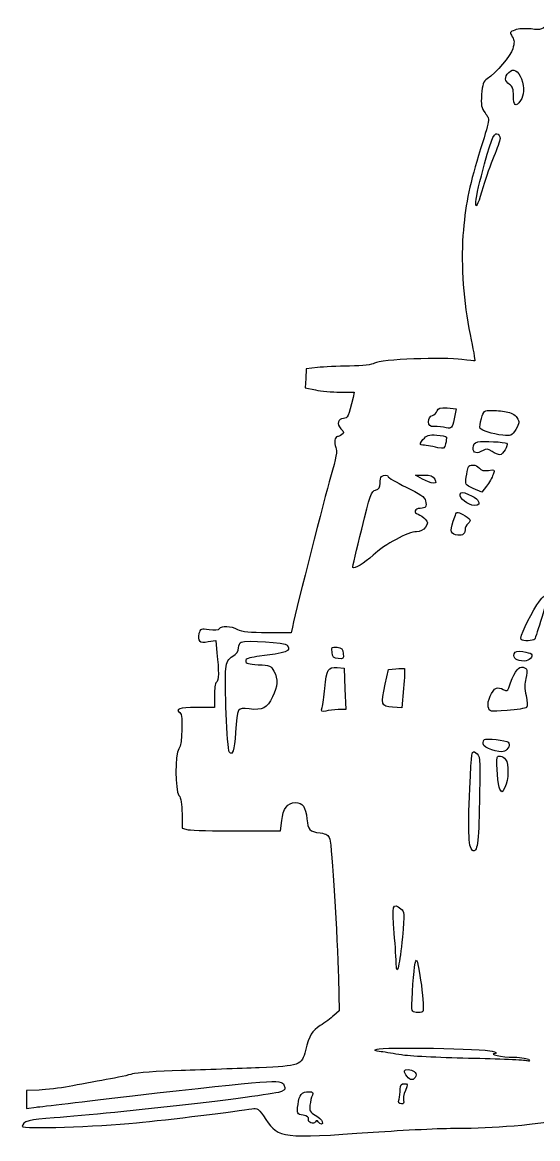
# Model space of a CAD drawing. Extents: x 0 to 1280, y 0 to 707.
# Drawn here: x 0 to 255, y 4 to 556 of the extents above; entities that cross this region are included whole.
import ezdxf

# ---------------------------------------------------------------- set-up
doc = ezdxf.new("R2010")
doc.units = 0
doc.layers.get('0').update_dxf_attribs({"linetype": 'CONTINUOUS'})

msp = doc.modelspace()

# ---------------------------------------------------------------- linework, layer by layer
at = {"color": 7}
for points in [[(246.9, 527.9)], [(236.4, 498.5)], [(239.3, 363.3)], [(209.8, 350.7)], [(239.6, 347.7)], [(226.1, 335.4)], [(181, 331.2)], [(204, 330)], [(225.2, 319.7)], [(221.4, 310.1)], [(131.1, 247.8)], [(158.8, 243.7)], [(251.7, 243.6)], [(249.5, 236)], [(188.6, 226.5)], [(240.4, 199.9)], [(239.1, 191.4)], [(226.2, 174.9)], [(187.3, 117.5)], [(197.4, 79.8)], [(232.5, 47.1)], [(193.9, 37.1)], [(143.5, 25.3)], [(189.5, 27.6)]]:
    msp.add_lwpolyline(points, close=True, dxfattribs=at)
for points in [[(146, 385.2), (140.5, 384.5), (140.2, 379.8), (139.9, 375.2), (145, 374.1)], [(157.2, 373), (164.2, 373), (163.6, 370.3)], [(210.2, 365.2), (214.6, 364.8), (213.6, 359.8), (213.6, 359.8)], [(198, 330), (194.5, 331.9), (198.7, 332)], [(229.6, 326.5), (227.3, 323.6), (223.1, 325.4)], [(133.6, 256.8), (133, 254), (121.2, 254)], [(91.9, 249.6), (95.7, 250.2), (96.3, 244)], [(155.7, 236.8), (159.2, 236.5), (159.6, 226.3), (159.6, 226.3)], [(179.5, 228.5), (181.1, 235.9), (184.8, 236.2)], [(188.6, 226.5), (187.7, 216.9), (183.1, 217.2)], [(95, 222.9), (95, 217), (86, 217)], [(159.6, 226.3), (160, 216), (156.3, 216)], [(79, 164.4), (79, 157.3), (82.1, 156.6)], [(106.5, 156), (127.7, 156), (128.3, 161.1)], [(156.4, 83.3), (156.7, 67.1), (154.1, 64.7)], [(8.4, 27.8), (2, 27.6), (2, 23.2), (2, 18.8), (6.8, 19.4)]]:
    msp.add_lwpolyline(points, dxfattribs=at)
for points in [[(243.7, 552.1), (241.1, 551.1), (241, 550.9), (242.4, 548.8)], [(251.7, 552.6), (248.8, 552.9), (245.3, 552.7), (243.7, 552.1)], [(260.6, 555.9), (257.1, 552.1), (256.9, 552), (251.7, 552.6)], [(242.4, 548.8), (243.5, 546.9), (243.5, 545.8), (242.6, 542.8)], [(242.6, 542.8), (241.5, 539.3), (234.6, 531.2), (229.9, 527.9)], [(241, 525.2), (238.6, 526.7), (238.5, 528.7), (240.6, 531.1)], [(240.6, 531.1), (242.8, 533.5), (245.4, 532.1), (246.9, 527.9)], [(229.9, 527.9), (228.1, 526.7), (227.6, 525.2), (227.2, 520.2)], [(243, 519.5), (243, 522.9), (242.5, 524.3), (241, 525.2)], [(246.9, 527.9), (248.4, 523.5), (248.3, 519.8), (246.4, 517.2)], [(227.2, 520.2), (226.8, 515.1), (227.1, 513.6), (228.9, 511.1)], [(246.4, 517.2), (244.1, 513.8), (243, 514.5), (243, 519.5)], [(228.9, 511.1), (231.4, 507.7), (231.6, 509.3), (225.7, 490)], [(227.1, 480), (231.7, 497.6), (233.1, 501.1), (234.8, 500.8)], [(236.4, 498.5), (236.3, 497.4), (234.9, 493.4), (233.3, 489.5)], [(234.8, 500.8), (235.8, 500.6), (236.4, 499.6), (236.4, 498.5)], [(225.7, 490), (220.9, 474.3), (219, 464.7), (218, 450.5)], [(233.3, 489.5), (231.6, 485.7), (229.3, 478.9), (228, 474.5)], [(228, 474.5), (223.6, 459.3), (222.9, 463.8), (227.1, 480)], [(218, 450.5), (217, 435.1), (218.2, 417.6), (221.5, 401.5)], [(221.5, 401.5), (223, 394.5), (224, 388.7), (223.8, 388.5)], [(174.3, 387.4), (172.8, 386.5), (168.7, 386), (161.8, 385.9)], [(217.5, 389.1), (208.8, 390.4), (177.1, 389.2), (174.3, 387.4)], [(223.8, 388.5), (223.6, 388.4), (220.8, 388.6), (217.5, 389.1)], [(161.8, 385.9), (156.1, 385.8), (149, 385.5), (146, 385.2)], [(145, 374.1), (147.8, 373.5), (153.3, 373), (157.2, 373)], [(163.6, 370.3), (161.3, 360.9), (160.9, 360), (158.9, 360)], [(205.2, 363.8), (205.6, 365.2), (206.6, 365.5), (210.2, 365.2)], [(158.9, 360), (156.1, 360), (155.4, 357.3), (157.6, 354.9)], [(201, 358.4), (201, 359.9), (201.7, 361.1), (202.9, 361.5)], [(202.9, 361.5), (203.9, 361.8), (205, 362.8), (205.2, 363.8)], [(213.6, 359.8), (212.6, 355), (212.5, 354.9), (209.7, 355.4)], [(226.5, 355.1), (226.2, 355.6), (226.4, 357.8), (227.1, 360)], [(227.1, 360), (228.2, 363.7), (228.6, 364), (231.9, 364)], [(231.9, 364), (233.9, 364), (237.2, 363.7), (239.3, 363.3)], [(239.3, 363.3), (241.7, 362.9), (243.7, 361.9), (244.7, 360.4)], [(244.7, 360.4), (246.1, 358.2), (246, 357.8), (244.1, 354.6)], [(157.6, 354.9), (159.2, 353.2), (159.2, 352.7), (158, 352)], [(203.9, 356), (201.5, 356), (201, 356.4), (201, 358.4)], [(209.7, 355.4), (208.1, 355.7), (205.5, 356), (203.9, 356)], [(237.7, 351.7), (232.4, 352.3), (227.2, 353.9), (226.5, 355.1)], [(244.1, 354.6), (242.1, 351.4), (241.7, 351.2), (237.7, 351.7)], [(155.9, 351), (154.5, 351), (154.1, 347.9), (155.1, 345.7)], [(158, 352), (157.2, 351.4), (156.2, 351), (155.9, 351)], [(197.3, 346.9), (196.5, 347), (196.9, 348), (198.2, 349.6)], [(198.2, 349.6), (200.1, 351.7), (201.1, 352.1), (205, 351.8)], [(205, 351.8), (207.5, 351.6), (209.6, 351.1), (209.8, 350.7)], [(209.8, 350.7), (209.9, 350.3), (209.7, 348.8), (209.4, 347.4)], [(223, 345.4), (223, 347.1), (223.7, 348), (225.3, 348.4)], [(225.3, 348.4), (227.8, 348.9), (238.9, 348.4), (239.6, 347.7)], [(155.1, 345.7), (155.9, 344), (155.3, 340.7), (152.5, 331)], [(205.6, 345.5), (202.2, 346.3), (199.2, 346.8), (197.3, 346.9)], [(209.4, 347.4), (208.8, 345.1), (208.4, 344.9), (205.6, 345.5)], [(227.9, 344.2), (224.9, 342.3), (223, 342.7), (223, 345.4)], [(232.4, 343.7), (230.3, 345), (229.4, 345.1), (227.9, 344.2)], [(236.3, 342), (235.5, 342), (233.8, 342.8), (232.4, 343.7)], [(239.6, 347.7), (240.5, 346.8), (237.7, 342), (236.3, 342)], [(220.5, 335.8), (221.1, 337.5), (224.5, 337.3), (226.1, 335.4)], [(177, 327.9), (177, 329.4), (177.3, 331), (177.7, 331.3)], [(177.7, 331.3), (178.6, 332.3), (181, 332.2), (181, 331.2)], [(198.7, 332), (201.9, 332), (203.2, 331.5), (204, 330)], [(219.6, 330.9), (219.9, 332.9), (220.3, 335.1), (220.5, 335.8)], [(226.1, 335.4), (227, 334.3), (228.4, 334), (230.6, 334.3)], [(232.9, 332.2), (232.4, 330.7), (230.9, 328.2), (229.6, 326.5)], [(230.6, 334.3), (233.7, 334.8), (233.8, 334.8), (232.9, 332.2)], [(152.5, 331), (149.6, 320.9), (136.1, 268), (133.6, 256.8)], [(174.8, 324.6), (176.4, 325.1), (177, 326), (177, 327.9)], [(181, 331.2), (181, 330.8), (185, 328.4), (189.9, 326)], [(189.9, 326), (196.8, 322.7), (199, 321.1), (199.5, 319.2)], [(203.3, 328), (202.3, 328.1), (199.9, 328.9), (198, 330)], [(204, 330), (204.9, 328.3), (204.8, 328), (203.3, 328)], [(223.1, 325.4), (219.1, 327.2), (219, 327.5), (219.6, 330.9)], [(167.9, 305.3), (172, 322), (172.7, 324.1), (174.8, 324.6)], [(223.6, 317), (220.6, 317), (215.9, 320.6), (216.6, 322.5)], [(216.6, 322.5), (217.1, 323.8), (217.7, 323.7), (220.8, 322.4)], [(220.8, 322.4), (222.8, 321.6), (224.8, 320.4), (225.2, 319.7)], [(196.8, 315.5), (194, 315.5), (193.3, 313.3), (195.8, 312.6)], [(199.5, 319.2), (200.2, 316.3), (199.6, 315.6), (196.8, 315.5)], [(225.2, 319.7), (226.5, 317.7), (226.1, 317), (223.6, 317)], [(195.8, 312.6), (196.9, 312.2), (198.5, 311.1), (199.3, 310.2)], [(199.3, 310.2), (200.8, 308.6), (200.8, 308.2), (199.4, 306.2)], [(214.3, 302.5), (211.6, 303.1), (211.5, 305), (213.9, 311.3)], [(213.9, 311.3), (214.9, 314), (215, 314), (217.9, 312.5)], [(217.9, 312.5), (219.5, 311.7), (221.1, 310.6), (221.4, 310.1)], [(221.4, 310.1), (221.7, 309.6), (221.3, 308.7), (220.5, 308)], [(163.5, 286.2), (163.3, 286.4), (165.3, 295), (167.9, 305.3)], [(195, 304), (191, 304), (179.3, 297.7), (173.5, 292.4)], [(199.4, 306.2), (198.5, 304.8), (196.8, 304), (195, 304)], [(219, 304.9), (219, 302.5), (217.4, 301.7), (214.3, 302.5)], [(220.5, 308), (219.7, 307.3), (219, 305.9), (219, 304.9)], [(173.5, 292.4), (169.1, 288.4), (164.2, 285.4), (163.5, 286.2)], [(254.6, 267.8), (259.8, 275.5), (260.6, 273.3), (257, 261.6)], [(246.7, 250.6), (245.9, 251.5), (250.5, 261.5), (254.6, 267.8)], [(257, 261.6), (255.4, 256.3), (253.8, 251.4), (253.5, 250.9)], [(92.4, 255.5), (88.4, 256.1), (88, 255.9), (87.4, 253.6)], [(97.4, 255.9), (97, 255.2), (95.2, 255), (92.4, 255.5)], [(106.6, 255.5), (103.3, 257.3), (98.4, 257.5), (97.4, 255.9)], [(121.2, 254), (112.8, 254), (108.7, 254.4), (106.6, 255.5)], [(87.4, 253.6), (86.5, 249.9), (87.6, 248.9), (91.9, 249.6)], [(107, 246.5), (107, 247.8), (107.6, 249.1), (108.3, 249.4)], [(108.3, 249.4), (110.7, 250.5), (130.3, 249.2), (131.1, 247.8)], [(253.5, 250.9), (252.8, 249.9), (247.7, 249.7), (246.7, 250.6)], [(96.3, 244), (97.3, 235.1), (97.2, 230.2), (96, 229.5)], [(104.1, 242.4), (106, 243.5), (107, 244.9), (107, 246.5)], [(131.1, 247.8), (133, 244.8), (131.4, 244.2), (116, 242.2)], [(153.2, 244.3), (152.9, 246.9), (153.1, 247.1), (155.7, 246.8)], [(156.3, 241.2), (154.1, 241.4), (153.4, 242.1), (153.2, 244.3)], [(155.7, 246.8), (157.9, 246.6), (158.6, 245.9), (158.8, 243.7)], [(158.8, 243.7), (159.1, 241.1), (158.9, 240.9), (156.3, 241.2)], [(248.3, 240), (244.5, 240), (242.6, 241.4), (243.4, 243.5)], [(243.4, 243.5), (243.9, 244.9), (244.8, 245.1), (247.6, 244.7)], [(247.6, 244.7), (249.6, 244.3), (251.5, 243.9), (251.7, 243.6)], [(251.7, 243.6), (253, 242.3), (250.8, 240), (248.3, 240)], [(100.7, 236.1), (101.1, 239.8), (101.8, 241), (104.1, 242.4)], [(116, 242.2), (112.1, 241.7), (110.5, 241.1), (110.5, 240)], [(110.5, 240), (110.5, 238.9), (112, 238.4), (116.7, 238.2)], [(116.7, 238.2), (122.5, 237.9), (123.1, 237.7), (124.5, 235)], [(102.4, 195.1), (101.3, 196.8), (100, 229.7), (100.7, 236.1)], [(124.5, 235), (126.6, 231), (126.4, 227.5), (123.8, 222.3)], [(149.6, 226.5), (150.5, 235.9), (151.3, 237.2), (155.7, 236.8)], [(184.8, 236.2), (186.8, 236.4), (188.7, 236.4), (189, 236.3)], [(189, 236.3), (189.3, 236.2), (189.1, 231.8), (188.6, 226.5)], [(240.6, 226.7), (243.1, 233.8), (245, 237), (246.9, 237)], [(246.9, 237), (248, 237), (249.2, 236.6), (249.5, 236)], [(249.5, 236), (249.8, 235.5), (249.6, 233.4), (249.1, 231.4)], [(96, 229.5), (95.5, 229.2), (95, 226.2), (95, 222.9)], [(148.3, 217.1), (148.7, 218.4), (149.3, 222.7), (149.6, 226.5)], [(183.1, 217.2), (177.5, 217.6), (177.2, 218.4), (179.5, 228.5)], [(230.5, 217.3), (229.8, 220), (232.3, 225.8), (234.5, 226.6)], [(234.5, 226.6), (235.2, 226.9), (236.8, 226.6), (237.9, 226)], [(237.9, 226), (239.7, 225.1), (240.1, 225.2), (240.6, 226.7)], [(249.1, 231.4), (248.4, 228.9), (248.4, 226.3), (249.2, 222.9)], [(123.8, 222.3), (121, 216.7), (119, 215.6), (112.3, 216.3)], [(249.2, 222.9), (249.9, 219.9), (250, 217.6), (249.4, 217.1)], [(86, 217), (77.8, 217), (75.3, 216.2), (78, 214.5)], [(112.3, 216.3), (106.2, 216.9), (106.5, 217.5), (105.5, 204.6)], [(150.1, 215.3), (147.9, 214.8), (147.8, 214.9), (148.3, 217.1)], [(156.3, 216), (154.2, 216), (151.4, 215.7), (150.1, 215.3)], [(239.8, 215.6), (231.1, 214.9), (231.1, 214.9), (230.5, 217.3)], [(249.4, 217.1), (248.9, 216.6), (244.6, 215.9), (239.8, 215.6)], [(78, 214.5), (79.6, 213.5), (79.2, 198.8), (77.5, 196.6)], [(105.5, 204.6), (104.8, 195.7), (103.9, 192.8), (102.4, 195.1)], [(228, 199), (228, 199.9), (228.2, 200.9), (228.5, 201.2)], [(238.5, 195.4), (235.8, 194.3), (228, 197), (228, 199)], [(228.5, 201.2), (229.3, 201.9), (239.4, 200.9), (240.4, 199.9)], [(240.4, 199.9), (241.6, 198.9), (240.4, 196.1), (238.5, 195.4)], [(77.5, 196.6), (75.4, 193.8), (75.5, 176.3), (77.5, 173.6)], [(221.4, 177), (222.3, 196), (222.3, 196.1), (224.4, 194.7)], [(224.4, 194.7), (226.4, 193.3), (226.5, 192.6), (226.2, 174.9)], [(234.9, 192.3), (235.1, 193.6), (237.7, 193.1), (239.1, 191.4)], [(236.2, 176.6), (235.4, 178.1), (234.4, 189.3), (234.9, 192.3)], [(239.1, 191.4), (240.8, 189.3), (240.6, 181.1), (238.7, 177.5)], [(223.1, 146.2), (220.8, 146.7), (220.3, 154.5), (221.4, 177)], [(238.7, 177.5), (237.4, 174.8), (237.2, 174.8), (236.2, 176.6)], [(77.5, 173.6), (78.5, 172.3), (79, 169.2), (79, 164.4)], [(226.2, 174.9), (225.9, 151.1), (225.3, 145.8), (223.1, 146.2)], [(128.3, 161.1), (129, 167.1), (131.2, 170), (135, 170)], [(135, 170), (138.7, 170), (140.2, 167.9), (140.8, 161.9)], [(140.8, 161.9), (141.3, 156.4), (141.9, 155.8), (147.4, 155)], [(82.1, 156.6), (83.8, 156.3), (94.8, 156), (106.5, 156)], [(147.4, 155), (150.5, 154.6), (151.5, 154), (152.1, 152)], [(152.1, 152), (153.1, 148.6), (155.9, 103.2), (156.4, 83.3)], [(184, 105.4), (182.9, 119.6), (183.2, 120.7), (187.3, 117.5)], [(187.3, 117.5), (189.1, 116.2), (189.1, 115.4), (188, 103.4)], [(185, 90), (185, 91.9), (184.5, 98.9), (184, 105.4)], [(188, 103.4), (186.7, 90.1), (185.2, 83.2), (185, 90)], [(192.8, 72.5), (193.3, 83.7), (194.2, 92), (195, 92)], [(195, 92), (195.4, 92), (196.5, 86.5), (197.4, 79.8)], [(197.4, 79.8), (198.3, 72.7), (198.6, 67.2), (198.1, 66.7)], [(194.9, 66.2), (192.6, 66.5), (192.5, 66.9), (192.8, 72.5)], [(198.1, 66.7), (197.6, 66.2), (196.2, 66), (194.9, 66.2)], [(154.1, 64.7), (152.7, 63.3), (149.7, 61.1), (147.4, 59.7)], [(147.4, 59.7), (143.3, 57.2), (142, 55), (140.1, 47.4)], [(140.1, 47.4), (138.2, 40.1), (137.2, 39.7), (117.2, 38.9)], [(177.5, 46.8), (174.2, 47.2), (173.8, 47.4), (175.5, 48.1)], [(175.5, 48.1), (178.1, 49.3), (228.5, 48.3), (232.5, 47.1)], [(187.5, 45.2), (184.2, 45.8), (179.7, 46.5), (177.5, 46.8)], [(220.8, 43.5), (205.8, 43.9), (190.8, 44.6), (187.5, 45.2)], [(234, 46), (230.1, 45.6), (237.1, 44.1), (243.2, 44.1)], [(232.5, 47.1), (234.2, 46.6), (234.8, 46.1), (234, 46)], [(117.2, 38.9), (107.5, 38.5), (90.1, 37.8), (78.5, 37.5)], [(249.7, 42.3), (248.8, 42.6), (235.8, 43.2), (220.8, 43.5)], [(243.2, 44.1), (247.1, 44), (250.2, 43.5), (250.6, 42.8)], [(250.6, 42.8), (251.1, 42), (250.8, 41.9), (249.7, 42.3)], [(54.5, 35.8), (52.9, 35.3), (47, 34), (41.5, 33)], [(78.5, 37.5), (66.9, 37.1), (56.2, 36.4), (54.5, 35.8)], [(54.5, 25), (123.7, 32.9), (128.3, 33.3), (129.4, 30.4)], [(189, 37.4), (189, 38.3), (192.3, 38.1), (193.9, 37.1)], [(192.6, 33), (191.3, 33), (189, 35.8), (189, 37.4)], [(193.9, 37.1), (195.6, 36), (194.6, 33), (192.6, 33)], [(23.2, 29.6), (18.6, 28.8), (11.9, 28), (8.4, 27.8)], [(41.5, 33), (36, 32), (27.7, 30.5), (23.2, 29.6)], [(129.4, 30.4), (130.2, 28.2), (130.2, 28.2), (128.2, 27.1)], [(186.4, 23.3), (186.7, 24.5), (187, 26.7), (187, 28.3)], [(187, 28.3), (187, 30.3), (187.5, 31), (188.9, 31)], [(188.9, 31), (190.8, 31), (190.8, 30.8), (189.5, 27.6)], [(6.8, 19.4), (9.4, 19.7), (30.8, 22.2), (54.5, 25)], [(128.2, 27.1), (124.8, 25.3), (46.5, 16.2), (15.7, 14.1)], [(136.4, 20.7), (137.1, 25.7), (138.1, 27), (141.9, 27)], [(141.9, 27), (143.7, 27), (144.1, 26.6), (143.5, 25.3)], [(143.5, 25.3), (143, 24.3), (142.5, 22.1), (142.3, 20.4)], [(187.5, 21), (186.2, 21), (185.9, 21.6), (186.4, 23.3)], [(188.6, 22.6), (189, 21.5), (188.6, 21), (187.5, 21)], [(189.5, 27.6), (188.7, 25.7), (188.3, 23.4), (188.6, 22.6)], [(56.5, 11.6), (71.2, 13.1), (107.6, 17.5), (113.5, 18.6)], [(113.5, 18.6), (116.3, 19.1), (116.9, 18.7), (120.5, 13.3)], [(138.9, 15.4), (135.8, 16), (135.7, 16), (136.4, 20.7)], [(142.3, 20.4), (141.9, 17.7), (142.3, 17), (144.9, 15.4)], [(15.7, 14.1), (3.7, 13.3), (0, 12.3), (0, 9.8)], [(0, 9.8), (0, 8.5), (36.9, 9.7), (56.5, 11.6)], [(120.5, 13.3), (126.9, 4), (128.4, 3.8), (173.5, 7)], [(141.6, 13.4), (141.9, 14.3), (140.9, 15), (138.9, 15.4)], [(145, 12.1), (144.1, 10.6), (141, 11.8), (141.6, 13.4)], [(144.9, 15.4), (146.6, 14.4), (148.2, 13), (148.4, 12.3)], [(146.4, 12.1), (145.9, 12.9), (145.6, 12.9), (145, 12.1)], [(148.4, 12.3), (149, 10.7), (147.4, 10.6), (146.4, 12.1)], [(215.1, 9), (233.8, 9), (250.3, 10.4), (278.5, 14.5)], [(173.5, 7), (188.9, 8.1), (207.6, 9), (215.1, 9)]]:
    msp.add_open_spline(points, degree=3, dxfattribs=at)

doc.saveas('drawing.dxf')
